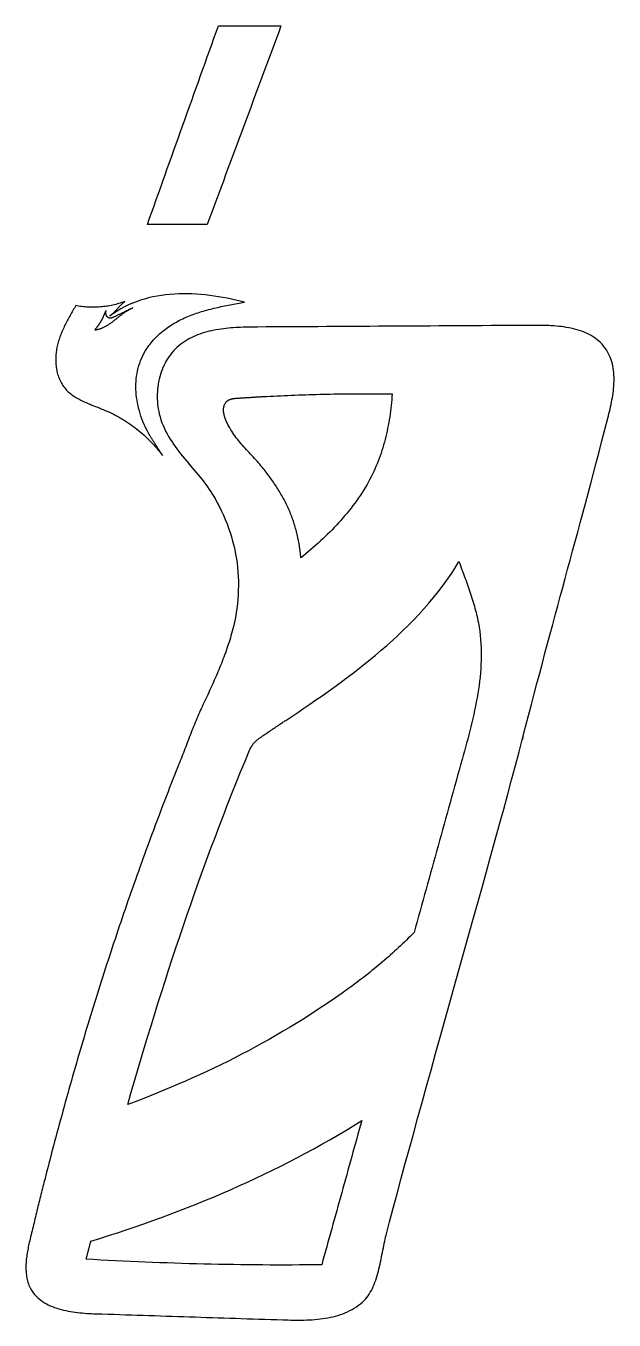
# Model space of a CAD drawing. Header units: metres. Extents: x 168 to 290, y -149 to -64.
# Drawn here: x 168.3 to 206, y -148.8 to -65.8 of the extents above; entities that cross this region are included whole.
import ezdxf

# ---------------------------------------------------------------- set-up
doc = ezdxf.new("R2010")
doc.units = ezdxf.units.M

msp = doc.modelspace()

# ---------------------------------------------------------------- linework, layer by layer
for points in [[(179.96027, -78.49743), (179.840382, -78.49743), (179.720494, -78.49743), (179.600606, -78.49743), (179.480718, -78.49743), (179.36083, -78.49743), (179.240942, -78.49743), (179.121054, -78.49743), (179.001166, -78.49743), (178.881278, -78.49743), (178.76139, -78.49743), (178.641502, -78.49743), (178.521614, -78.49743), (178.401726, -78.49743), (178.281838, -78.49743), (178.16195, -78.49743), (178.042062, -78.49743), (177.922174, -78.49743), (177.802286, -78.49743), (177.682398, -78.49743), (177.56251, -78.49743), (177.442622, -78.49743), (177.322734, -78.49743), (177.202846, -78.49743), (177.082958, -78.49743), (176.96307, -78.49743), (176.843182, -78.49743), (176.723294, -78.49743), (176.603406, -78.49743), (176.483518, -78.49743), (176.36363, -78.49743), (176.243742, -78.49743), (176.123854, -78.49743), (176.266094, -78.099412), (176.408334, -77.701394), (176.550574, -77.303376), (176.692814, -76.905358), (176.835054, -76.50734), (176.977294, -76.109322), (177.119534, -75.711304), (177.261774, -75.313286), (177.404014, -74.915268), (177.546254, -74.51725), (177.688494, -74.119232), (177.830734, -73.721214), (177.972974, -73.323196), (178.115214, -72.925178), (178.257454, -72.52716), (178.399694, -72.129142), (178.541934, -71.731124), (178.684174, -71.333106), (178.826414, -70.935088), (178.968654, -70.53707), (179.110894, -70.139052), (179.253134, -69.741034), (179.395374, -69.343016), (179.537614, -68.944998), (179.679854, -68.54698), (179.822094, -68.148962), (179.964334, -67.750944), (180.106574, -67.352926), (180.248814, -66.954908), (180.391054, -66.55689), (180.533294, -66.158872), (180.675534, -65.760854), (180.80101, -65.760854), (180.926486, -65.760854), (181.051962, -65.760854), (181.177438, -65.760854), (181.302914, -65.760854), (181.42839, -65.760854), (181.553866, -65.760854), (181.679342, -65.760854), (181.804818, -65.760854), (181.930294, -65.760854), (182.05577, -65.760854), (182.181246, -65.760854), (182.306722, -65.760854), (182.432198, -65.760854), (182.557674, -65.760854), (182.68315, -65.760854), (182.808626, -65.760854), (182.934102, -65.760854), (183.059578, -65.760854), (183.185054, -65.760854), (183.31053, -65.760854), (183.436006, -65.760854), (183.561482, -65.760854), (183.686958, -65.760854), (183.812434, -65.760854), (183.93791, -65.760854), (184.063386, -65.760854), (184.188862, -65.760854), (184.314338, -65.760854), (184.439814, -65.760854), (184.56529, -65.760854), (184.690766, -65.760854), (184.542938, -66.158872), (184.39511, -66.55689), (184.247282, -66.954908), (184.099454, -67.352926), (183.951626, -67.750944), (183.803798, -68.148962), (183.65597, -68.54698), (183.508142, -68.944998), (183.360314, -69.343016), (183.212486, -69.741034), (183.064658, -70.139052), (182.91683, -70.53707), (182.769002, -70.935088), (182.621174, -71.333106), (182.473346, -71.731124), (182.325518, -72.129142), (182.17769, -72.52716), (182.029862, -72.925178), (181.882034, -73.323196), (181.734206, -73.721214), (181.586378, -74.119232), (181.43855, -74.51725), (181.290722, -74.915268), (181.142894, -75.313286), (180.995066, -75.711304), (180.847238, -76.109322), (180.69941, -76.50734), (180.551582, -76.905358), (180.403754, -77.303376), (180.255926, -77.701394), (180.108098, -78.099412), (179.96027, -78.49743)], [(178.72583, -84.398612), (178.83378, -84.354162), (178.942238, -84.311236), (179.051204, -84.269834), (179.160678, -84.229702), (179.27066, -84.19084), (179.38115, -84.153502), (179.492148, -84.117434), (179.6034, -84.082382), (179.71516, -84.0486), (179.827174, -84.016088), (179.939442, -83.984592), (180.052218, -83.954112), (180.165248, -83.924648), (180.278532, -83.895946), (180.39207, -83.86826), (180.505862, -83.841336), (180.619908, -83.815174), (180.734208, -83.789774), (180.848762, -83.765136), (180.963316, -83.741006), (181.078124, -83.717638), (181.192932, -83.694778), (181.307994, -83.672426), (181.423056, -83.650582), (181.538372, -83.628992), (181.653688, -83.60791), (181.769004, -83.587082), (181.88432, -83.566508), (181.999636, -83.546188), (182.114952, -83.525868), (182.230268, -83.505802), (182.345584, -83.485736), (182.073804, -83.416394), (181.799738, -83.350862), (181.523386, -83.28914), (181.245256, -83.231736), (180.965348, -83.17865), (180.68417, -83.13039), (180.401976, -83.086956), (180.118766, -83.048856), (179.835048, -83.016344), (179.550822, -82.98942), (179.266596, -82.968592), (178.982624, -82.95386), (178.698906, -82.945732), (178.41595, -82.944208), (178.13401, -82.949796), (177.853086, -82.96275), (177.573686, -82.98307), (177.29581, -83.011264), (177.019966, -83.047332), (176.746408, -83.091782), (176.47539, -83.144868), (176.206912, -83.20659), (175.941482, -83.277456), (175.679354, -83.357466), (175.420528, -83.447128), (175.165512, -83.546696), (174.91456, -83.65617), (174.667926, -83.776058), (174.42561, -83.906614), (174.18812, -84.047838), (173.95571, -84.200238), (173.72838, -84.364068), (173.761146, -84.337398), (173.79315, -84.31022), (173.824646, -84.282788), (173.855634, -84.254848), (173.886114, -84.226654), (173.916086, -84.198206), (173.945804, -84.169504), (173.975014, -84.140548), (174.00397, -84.111338), (174.032672, -84.081874), (174.06112, -84.05241), (174.089314, -84.022692), (174.117254, -83.992974), (174.145194, -83.963002), (174.173134, -83.93303), (174.20082, -83.903058), (174.228506, -83.873086), (174.256446, -83.843114), (174.284386, -83.813142), (174.312326, -83.783424), (174.34052, -83.753706), (174.368968, -83.724242), (174.39767, -83.694778), (174.426626, -83.665568), (174.455836, -83.636612), (174.485554, -83.60791), (174.515526, -83.579462), (174.546006, -83.551268), (174.576994, -83.523328), (174.60849, -83.495896), (174.640494, -83.468718), (174.67326, -83.442048), (174.579534, -83.476084), (174.4853, -83.508342), (174.390558, -83.539076), (174.295308, -83.568032), (174.19955, -83.595464), (174.103284, -83.621118), (174.00651, -83.645248), (173.909482, -83.6676), (173.811946, -83.688428), (173.714156, -83.707478), (173.616112, -83.725004), (173.517814, -83.740752), (173.419262, -83.754722), (173.320456, -83.767168), (173.221396, -83.777836), (173.122082, -83.78698), (173.022768, -83.794346), (172.9232, -83.799934), (172.823632, -83.803998), (172.724064, -83.806284), (172.624496, -83.806792), (172.524928, -83.805776), (172.42536, -83.802982), (172.325792, -83.79841), (172.226478, -83.792314), (172.127164, -83.78444), (172.028104, -83.774788), (171.929044, -83.763612), (171.830238, -83.750658), (171.731686, -83.735926), (171.633388, -83.719416), (171.535344, -83.701382), (171.489624, -83.778852), (171.444158, -83.856576), (171.398692, -83.9343), (171.353226, -84.012278), (171.308014, -84.090256), (171.263056, -84.168488), (171.218352, -84.246974), (171.173902, -84.32546), (171.12996, -84.4042), (171.086272, -84.483194), (171.043092, -84.562442), (171.000674, -84.641944), (170.958764, -84.7217), (170.917362, -84.80171), (170.876722, -84.881974), (170.836844, -84.962492), (170.797728, -85.043518), (170.759628, -85.124798), (170.72229, -85.206332), (170.685968, -85.288374), (170.650662, -85.37067), (170.616372, -85.453474), (170.583352, -85.536532), (170.551348, -85.620098), (170.520614, -85.704172), (170.49115, -85.7885), (170.462956, -85.873336), (170.436286, -85.95868), (170.41114, -86.044532), (170.387264, -86.130892), (170.365166, -86.21776), (170.344592, -86.305136), (170.325796, -86.39302), (170.308778, -86.481666), (170.293792, -86.57082), (170.280838, -86.660482), (170.269916, -86.750652), (170.261026, -86.841076), (170.254168, -86.931754), (170.249596, -87.022432), (170.247056, -87.113364), (170.246802, -87.204042), (170.248834, -87.29472), (170.253152, -87.385144), (170.259756, -87.475314), (170.268646, -87.56523), (170.280076, -87.654638), (170.293792, -87.743538), (170.310048, -87.83193), (170.32859, -87.91956), (170.349672, -88.006428), (170.373294, -88.092534), (170.39971, -88.177624), (170.428666, -88.261698), (170.460162, -88.344502), (170.494452, -88.42629), (170.531536, -88.506808), (170.57116, -88.585802), (170.613578, -88.663526), (170.65879, -88.739726), (170.70705, -88.814148), (170.758104, -88.887046), (170.812206, -88.958166), (170.869102, -89.027254), (170.929046, -89.094564), (170.991022, -89.159334), (171.05503, -89.221564), (171.120816, -89.281254), (171.188634, -89.338658), (171.257976, -89.393776), (171.329096, -89.446862), (171.40174, -89.497916), (171.475908, -89.547192), (171.551346, -89.59469), (171.628054, -89.64041), (171.706032, -89.684606), (171.785026, -89.727278), (171.865036, -89.76868), (171.946062, -89.808812), (172.02785, -89.847674), (172.110654, -89.88552), (172.193966, -89.92235), (172.277786, -89.958418), (172.362114, -89.993724), (172.44695, -90.028522), (172.53204, -90.062812), (172.617384, -90.096594), (172.702982, -90.130122), (172.78858, -90.163396), (172.874178, -90.19667), (172.959776, -90.229944), (173.04512, -90.263218), (173.13021, -90.296746), (173.214792, -90.330528), (173.298866, -90.364818), (173.382432, -90.399616), (173.519592, -90.458798), (173.655736, -90.520266), (173.790864, -90.58402), (173.924722, -90.65006), (174.057564, -90.718386), (174.189136, -90.788998), (174.319692, -90.861642), (174.448978, -90.936572), (174.576994, -91.013534), (174.70374, -91.092782), (174.829216, -91.174062), (174.953168, -91.257374), (175.07585, -91.342718), (175.197008, -91.430094), (175.316896, -91.519502), (175.43526, -91.610688), (175.5521, -91.703906), (175.667416, -91.798902), (175.780954, -91.89593), (175.892968, -91.994736), (176.003458, -92.09532), (176.11217, -92.197682), (176.219104, -92.301822), (176.32426, -92.40774), (176.427638, -92.515436), (176.529238, -92.62491), (176.62906, -92.735908), (176.727104, -92.848684), (176.823116, -92.962984), (176.91735, -93.079062), (177.009552, -93.196664), (177.099722, -93.31579), (177.07483, -93.276674), (177.049938, -93.237558), (177.025046, -93.198442), (177.000154, -93.159326), (176.975262, -93.12021), (176.95037, -93.081094), (176.925478, -93.041978), (176.900586, -93.002862), (176.875694, -92.963746), (176.850802, -92.92463), (176.82591, -92.885514), (176.801018, -92.846398), (176.776126, -92.807282), (176.751234, -92.768166), (176.726342, -92.72905), (176.70145, -92.689934), (176.676558, -92.650818), (176.651666, -92.611702), (176.626774, -92.572586), (176.601882, -92.53347), (176.57699, -92.494354), (176.552098, -92.455238), (176.527206, -92.416122), (176.502314, -92.377006), (176.477422, -92.33789), (176.45253, -92.298774), (176.427638, -92.259658), (176.402746, -92.220542), (176.377854, -92.181426), (176.352962, -92.14231), (176.32807, -92.103194), (176.303178, -92.064078), (176.215294, -91.913456), (176.13122, -91.76004), (176.05121, -91.604084), (175.975264, -91.445842), (175.903382, -91.285314), (175.835818, -91.122754), (175.772572, -90.958416), (175.713644, -90.7923), (175.659288, -90.62466), (175.609758, -90.45575), (175.565054, -90.285824), (175.525176, -90.114882), (175.490124, -89.942924), (175.460152, -89.770458), (175.435514, -89.597484), (175.41621, -89.424256), (175.40224, -89.251028), (175.393858, -89.0778), (175.391064, -88.904826), (175.393858, -88.732106), (175.402494, -88.559894), (175.416972, -88.388444), (175.437546, -88.21801), (175.464216, -88.048592), (175.497236, -87.880444), (175.536606, -87.71382), (175.582326, -87.54872), (175.63465, -87.385398), (175.693578, -87.224108), (175.759364, -87.06485), (175.832008, -86.908132), (175.91151, -86.7537), (175.96866, -86.651846), (176.028604, -86.55177), (176.091088, -86.453726), (176.156112, -86.35746), (176.223676, -86.262972), (176.293526, -86.170262), (176.365662, -86.079584), (176.440084, -85.990684), (176.516792, -85.903562), (176.595532, -85.818218), (176.676558, -85.734652), (176.759362, -85.653118), (176.844198, -85.573362), (176.930812, -85.495384), (177.019204, -85.419184), (177.109374, -85.344762), (177.201068, -85.272118), (177.294286, -85.201252), (177.389028, -85.132164), (177.485294, -85.064854), (177.58283, -84.999322), (177.681636, -84.935568), (177.781712, -84.873592), (177.882804, -84.813394), (177.984912, -84.754974), (178.088036, -84.698332), (178.192176, -84.643468), (178.297078, -84.590382), (178.402742, -84.539074), (178.509168, -84.489544), (178.616102, -84.441792), (178.723544, -84.395564)], [(172.747432, -85.254846), (172.791628, -85.25002), (172.835316, -85.243924), (172.87875, -85.236558), (172.92193, -85.227922), (172.964856, -85.218016), (173.007528, -85.207094), (173.049692, -85.194902), (173.091602, -85.181694), (173.133258, -85.16747), (173.17466, -85.15223), (173.215554, -85.135974), (173.256194, -85.118956), (173.29658, -85.100922), (173.336712, -85.082126), (173.37659, -85.062568), (173.416214, -85.042248), (173.455584, -85.021166), (173.494446, -84.999322), (173.533054, -84.97697), (173.571408, -84.953856), (173.609508, -84.930234), (173.647354, -84.906104), (173.684946, -84.881466), (173.722284, -84.85632), (173.759368, -84.830666), (173.796198, -84.804758), (173.83252, -84.778596), (173.868588, -84.751926), (173.904402, -84.725002), (173.939962, -84.697824), (173.975268, -84.670646), (174.01032, -84.643214), (174.045372, -84.615782), (174.08017, -84.588096), (174.114968, -84.560156), (174.149766, -84.532216), (174.184564, -84.504276), (174.219362, -84.476336), (174.25416, -84.448396), (174.288958, -84.420456), (174.32401, -84.392516), (174.359062, -84.36483), (174.394114, -84.337144), (174.42942, -84.309712), (174.464726, -84.282534), (174.500286, -84.255356), (174.535846, -84.228686), (174.57166, -84.20227), (174.607728, -84.176108), (174.64405, -84.1502), (174.680626, -84.1248), (174.717202, -84.099908), (174.754286, -84.075524), (174.791624, -84.051648), (174.829216, -84.02828), (174.867062, -84.00542), (174.905162, -83.983068), (174.94377, -83.961478), (174.982632, -83.940396), (175.022002, -83.920076), (175.061626, -83.900518), (175.101758, -83.881722), (175.142398, -83.863688), (175.183292, -83.846416), (175.146208, -83.86445), (175.109124, -83.882484), (175.07204, -83.900518), (175.034956, -83.918552), (174.997872, -83.936586), (174.960788, -83.95462), (174.923704, -83.972654), (174.88662, -83.990688), (174.849536, -84.008722), (174.812452, -84.026756), (174.775368, -84.04479), (174.738284, -84.062824), (174.7012, -84.080858), (174.664116, -84.098892), (174.627032, -84.116926), (174.589948, -84.13496), (174.552864, -84.152994), (174.51578, -84.171028), (174.478696, -84.189062), (174.441612, -84.207096), (174.404528, -84.22513), (174.367444, -84.243164), (174.33036, -84.261198), (174.293276, -84.279232), (174.256192, -84.297266), (174.219108, -84.3153), (174.182024, -84.333334), (174.14494, -84.351368), (174.107856, -84.369402), (174.070772, -84.387436), (174.033688, -84.40547), (173.996604, -84.423504), (173.986952, -84.42833), (173.9773, -84.433156), (173.967394, -84.437728), (173.957488, -84.4423), (173.947582, -84.446872), (173.937676, -84.451444), (173.927516, -84.455762), (173.917356, -84.46008), (173.907196, -84.464398), (173.897036, -84.468462), (173.886876, -84.472272), (173.876716, -84.476082), (173.866302, -84.479638), (173.855888, -84.48294), (173.845474, -84.486242), (173.83506, -84.48929), (173.824646, -84.492084), (173.814232, -84.494624), (173.803818, -84.49691), (173.793404, -84.498688), (173.78299, -84.500212), (173.772576, -84.501482), (173.762162, -84.502498), (173.751748, -84.503006), (173.741334, -84.50326), (173.73092, -84.503006), (173.720506, -84.502498), (173.710092, -84.501482), (173.699678, -84.499958), (173.689264, -84.49818), (173.67885, -84.495894), (173.668436, -84.4931), (173.657514, -84.489544), (173.646846, -84.48548), (173.636432, -84.480908), (173.626526, -84.475828), (173.616874, -84.470494), (173.607476, -84.464652), (173.598332, -84.458302), (173.589442, -84.451698), (173.580806, -84.444586), (173.572424, -84.43722), (173.564296, -84.429346), (173.556422, -84.421218), (173.549056, -84.412836), (173.541944, -84.4042), (173.535086, -84.395056), (173.528482, -84.385658), (173.522132, -84.376006), (173.51629, -84.3661), (173.510702, -84.35594), (173.505368, -84.34578), (173.500288, -84.335366), (173.495716, -84.324698), (173.491398, -84.31403), (173.487334, -84.303108), (173.483524, -84.292186), (173.480222, -84.28101), (173.477174, -84.269834), (173.47438, -84.258658), (173.472094, -84.247228), (173.470062, -84.235798), (173.468284, -84.224368), (173.467014, -84.212938), (173.466506, -84.206842), (173.465998, -84.200492), (173.46549, -84.194142), (173.465236, -84.187792), (173.464982, -84.181442), (173.464728, -84.175092), (173.464728, -84.168742), (173.464728, -84.162392), (173.464728, -84.156042), (173.464728, -84.149692), (173.464982, -84.143342), (173.465236, -84.136992), (173.46549, -84.130642), (173.465744, -84.124292), (173.466252, -84.117942), (173.46676, -84.111592), (173.467268, -84.105242), (173.467776, -84.098892), (173.468538, -84.092542), (173.4693, -84.086192), (173.470062, -84.080096), (173.470824, -84.074), (173.471586, -84.067904), (173.472348, -84.061808), (173.473364, -84.055712), (173.47438, -84.049616), (173.475396, -84.04352), (173.476412, -84.037424), (173.477428, -84.031328), (173.478444, -84.025232), (173.47946, -84.019136), (173.480476, -84.01304), (173.469554, -84.031074), (173.458886, -84.049362), (173.448472, -84.067904), (173.438312, -84.086446), (173.428406, -84.105242), (173.418754, -84.124292), (173.409356, -84.143596), (173.400212, -84.1629), (173.391068, -84.182458), (173.382178, -84.202016), (173.373288, -84.221828), (173.364652, -84.24164), (173.356016, -84.261452), (173.347634, -84.281518), (173.339252, -84.301584), (173.33087, -84.32165), (173.322488, -84.341716), (173.314106, -84.361782), (173.305724, -84.381848), (173.297342, -84.401914), (173.288706, -84.42198), (173.28007, -84.442046), (173.271434, -84.461858), (173.262544, -84.48167), (173.253654, -84.501482), (173.24451, -84.52104), (173.235366, -84.540598), (173.225968, -84.559902), (173.216316, -84.579206), (173.20641, -84.598256), (173.19625, -84.617052), (173.185836, -84.635848), (173.174152, -84.656422), (173.162214, -84.676742), (173.150276, -84.697062), (173.138084, -84.717382), (173.125892, -84.737448), (173.113446, -84.757514), (173.101, -84.77758), (173.088554, -84.797646), (173.075854, -84.817458), (173.063154, -84.83727), (173.0502, -84.857082), (173.037246, -84.87664), (173.024038, -84.896198), (173.01083, -84.915756), (172.997368, -84.93506), (172.983906, -84.954364), (172.97019, -84.973668), (172.956474, -84.992718), (172.942504, -85.011768), (172.928534, -85.030818), (172.914564, -85.049614), (172.90034, -85.06841), (172.886116, -85.087206), (172.871638, -85.105748), (172.85716, -85.12429), (172.842428, -85.142832), (172.827696, -85.16112), (172.81271, -85.179408), (172.797724, -85.197696), (172.782484, -85.21573), (172.767244, -85.233764), (172.752004, -85.251544)], [(205.470506, -86.41842), (205.376018, -86.295992), (205.276196, -86.180676), (205.171294, -86.071964), (205.061566, -85.969856), (204.947012, -85.874352), (204.82814, -85.784944), (204.70495, -85.701378), (204.57795, -85.623654), (204.44714, -85.551518), (204.312774, -85.484716), (204.175106, -85.423248), (204.034136, -85.366606), (203.890372, -85.31479), (203.744068, -85.267546), (203.595224, -85.22462), (203.444094, -85.186012), (203.290932, -85.151214), (203.135992, -85.120226), (202.979528, -85.092794), (202.821794, -85.068664), (202.66279, -85.047836), (202.503024, -85.029802), (202.342496, -85.014562), (202.181714, -85.001862), (202.020678, -84.991448), (201.859642, -84.98332), (201.698606, -84.977224), (201.538078, -84.972652), (201.378312, -84.969604), (201.219308, -84.96808), (201.06132, -84.967572), (200.904856, -84.96808), (200.350882, -84.971382), (199.796908, -84.974684), (199.242934, -84.977986), (198.68896, -84.981288), (198.134986, -84.98459), (197.581012, -84.987892), (197.027038, -84.991194), (196.473064, -84.994496), (195.91909, -84.997798), (195.365116, -85.0011), (194.811142, -85.004402), (194.257168, -85.007704), (193.703194, -85.011006), (193.14922, -85.014308), (192.595246, -85.01761), (192.041272, -85.020912), (191.487298, -85.024214), (190.933324, -85.027516), (190.37935, -85.030818), (189.825376, -85.03412), (189.271402, -85.037422), (188.717428, -85.040724), (188.163454, -85.044026), (187.60948, -85.047328), (187.055506, -85.05063), (186.501532, -85.053932), (185.947558, -85.057234), (185.393584, -85.060536), (184.83961, -85.063838), (184.285636, -85.06714), (183.731662, -85.070442), (183.177688, -85.073744), (183.026812, -85.07476), (182.874666, -85.07603), (182.721758, -85.078062), (182.567834, -85.080602), (182.413148, -85.084158), (182.257954, -85.08873), (182.102252, -85.094318), (181.946042, -85.10143), (181.789578, -85.109812), (181.63286, -85.119972), (181.476142, -85.13191), (181.319678, -85.14588), (181.163468, -85.161882), (181.007512, -85.18017), (180.852064, -85.200998), (180.697124, -85.224366), (180.542946, -85.250528), (180.38953, -85.279484), (180.236876, -85.311488), (180.085492, -85.346794), (179.935124, -85.385402), (179.786026, -85.42782), (179.638452, -85.473794), (179.492402, -85.523578), (179.347876, -85.577426), (179.205128, -85.635592), (179.064412, -85.698076), (178.925728, -85.764878), (178.789076, -85.836506), (178.65471, -85.91296), (178.522884, -85.99424), (178.393344, -86.080854), (178.263296, -86.176104), (178.138836, -86.276688), (178.01971, -86.382352), (177.905918, -86.493096), (177.797714, -86.608412), (177.694844, -86.7283), (177.597562, -86.852252), (177.505614, -86.980268), (177.419, -87.112094), (177.33772, -87.247222), (177.261774, -87.385652), (177.191416, -87.52713), (177.126392, -87.671402), (177.066702, -87.818214), (177.012092, -87.967566), (176.962816, -88.11895), (176.918874, -88.272112), (176.880266, -88.427052), (176.846992, -88.583262), (176.818798, -88.740742), (176.795938, -88.898984), (176.778158, -89.057988), (176.765712, -89.2175), (176.758346, -89.377266), (176.756314, -89.536778), (176.759362, -89.696036), (176.76749, -89.854786), (176.780698, -90.013028), (176.79924, -90.170254), (176.822862, -90.32621), (176.851564, -90.480642), (176.885346, -90.63355), (176.936908, -90.830654), (176.995836, -91.022932), (177.061622, -91.210638), (177.134012, -91.394026), (177.212498, -91.57335), (177.296826, -91.748864), (177.386488, -91.920822), (177.48123, -92.089478), (177.580798, -92.255086), (177.684684, -92.4179), (177.79238, -92.578174), (177.903632, -92.736162), (178.018186, -92.892118), (178.135534, -93.046296), (178.255422, -93.19895), (178.377342, -93.350334), (178.50104, -93.500702), (178.626008, -93.650308), (178.751992, -93.799406), (178.878484, -93.948504), (179.00523, -94.097602), (179.131722, -94.246954), (179.257706, -94.396814), (179.382928, -94.54769), (179.50688, -94.699582), (179.629054, -94.852744), (179.749196, -95.00743), (179.867052, -95.164148), (179.982114, -95.322898), (180.093874, -95.484188), (180.202332, -95.648018), (180.306726, -95.814896), (180.461666, -96.077024), (180.608986, -96.341184), (180.748686, -96.607376), (180.880766, -96.8756), (181.005226, -97.145602), (181.122066, -97.417382), (181.231286, -97.69094), (181.332886, -97.966022), (181.426866, -98.242628), (181.513226, -98.520758), (181.591966, -98.800412), (181.663086, -99.081336), (181.726586, -99.36353), (181.782466, -99.646994), (181.830726, -99.931474), (181.871366, -100.21697), (181.904386, -100.503482), (181.929786, -100.790756), (181.947566, -101.079046), (181.957726, -101.368098), (181.960266, -101.657658), (181.955186, -101.94798), (181.942486, -102.23881), (181.922166, -102.529894), (181.894226, -102.821486), (181.858666, -103.113332), (181.815486, -103.405432), (181.764686, -103.697786), (181.706266, -103.99014), (181.640226, -104.282494), (181.566566, -104.574848), (181.485286, -104.866948), (181.443884, -105.006394), (181.401466, -105.145586), (181.357778, -105.28427), (181.313074, -105.4227), (181.267354, -105.560622), (181.220618, -105.69829), (181.172866, -105.83545), (181.124098, -105.972356), (181.074314, -106.109008), (181.023768, -106.245152), (180.972206, -106.381042), (180.919882, -106.516678), (180.866796, -106.65206), (180.812948, -106.786934), (180.758338, -106.921554), (180.702966, -107.05592), (180.646832, -107.190032), (180.59019, -107.32389), (180.532786, -107.457494), (180.474874, -107.590844), (180.416454, -107.72394), (180.357526, -107.856782), (180.29809, -107.989624), (180.238146, -108.122212), (180.177948, -108.254546), (180.117242, -108.386626), (180.056282, -108.518706), (179.995068, -108.650532), (179.9336, -108.782104), (179.871878, -108.913676), (179.809902, -109.044994), (179.747672, -109.176312), (179.689252, -109.300264), (179.631594, -109.424978), (179.574698, -109.5502), (179.51831, -109.675676), (179.462684, -109.80166), (179.407566, -109.928152), (179.352956, -110.054898), (179.298854, -110.182152), (179.24526, -110.30966), (179.192174, -110.437676), (179.139596, -110.565946), (179.087272, -110.69447), (179.035456, -110.823248), (178.983894, -110.952026), (178.932586, -111.081058), (178.881786, -111.210344), (178.830986, -111.33963), (178.78044, -111.46917), (178.730148, -111.59871), (178.68011, -111.72825), (178.630072, -111.85779), (178.580034, -111.98733), (178.53025, -112.11687), (178.480466, -112.24641), (178.430682, -112.37595), (178.380644, -112.505236), (178.330606, -112.634522), (178.280568, -112.763554), (178.230276, -112.892332), (178.179984, -113.02111), (178.129438, -113.149634), (178.078638, -113.277904), (177.97272, -113.54435), (177.86731, -113.810796), (177.762154, -114.077496), (177.657506, -114.34445), (177.553112, -114.611404), (177.449226, -114.878612), (177.345594, -115.14582), (177.24247, -115.413282), (177.1396, -115.680998), (177.037238, -115.948714), (176.93513, -116.216684), (176.83353, -116.484654), (176.732184, -116.752878), (176.631346, -117.021102), (176.530762, -117.28958), (176.430686, -117.558058), (176.330864, -117.82679), (176.23155, -118.095776), (176.13249, -118.364762), (176.033938, -118.634002), (175.93564, -118.903242), (175.83785, -119.172736), (175.740314, -119.44223), (175.643286, -119.711978), (175.546512, -119.981726), (175.450246, -120.251728), (175.354234, -120.521984), (175.25873, -120.79224), (175.16348, -121.06275), (175.068738, -121.33326), (174.97425, -121.604024), (174.88027, -121.874788), (174.786544, -122.14606), (174.693072, -122.417586), (174.600108, -122.689112), (174.507398, -122.960892), (174.415196, -123.232672), (174.323248, -123.504706), (174.231808, -123.77674), (174.140622, -124.049028), (174.049944, -124.321316), (173.95952, -124.593858), (173.86935, -124.8664), (173.779688, -125.139196), (173.69028, -125.411992), (173.60138, -125.685042), (173.512734, -125.958092), (173.424596, -126.231396), (173.336712, -126.5047), (173.249336, -126.778258), (173.162214, -127.051816), (173.0756, -127.325628), (172.98924, -127.59944), (172.903134, -127.873252), (172.817536, -128.147318), (172.732192, -128.421384), (172.647356, -128.695704), (172.562774, -128.970024), (172.4787, -129.244598), (172.39488, -129.519172), (172.311568, -129.794), (172.22851, -130.068828), (172.145706, -130.343656), (172.06341, -130.618738), (171.98086, -130.896106), (171.898564, -131.173728), (171.816522, -131.45135), (171.734988, -131.729226), (171.653708, -132.007102), (171.572936, -132.284978), (171.492418, -132.563108), (171.412408, -132.841238), (171.332652, -133.119622), (171.25315, -133.398006), (171.174156, -133.67639), (171.095416, -133.955028), (171.017184, -134.233666), (170.939206, -134.512558), (170.861482, -134.79145), (170.784266, -135.070342), (170.707304, -135.349488), (170.63085, -135.628634), (170.55465, -135.908034), (170.478704, -136.187434), (170.403266, -136.466834), (170.328082, -136.746488), (170.253152, -137.026142), (170.17873, -137.305796), (170.104562, -137.585704), (170.030648, -137.865612), (169.957242, -138.14552), (169.88409, -138.425682), (169.811446, -138.705844), (169.739056, -138.98626), (169.66692, -139.266676), (169.595292, -139.547092), (169.562526, -139.676124), (169.52976, -139.805156), (169.496994, -139.934188), (169.464482, -140.06322), (169.43197, -140.192252), (169.399458, -140.321284), (169.366946, -140.450316), (169.334688, -140.579348), (169.30243, -140.70838), (169.270172, -140.837412), (169.237914, -140.966444), (169.20591, -141.095476), (169.173906, -141.224508), (169.141902, -141.35354), (169.110152, -141.482572), (169.078402, -141.611858), (169.046652, -141.741144), (169.014902, -141.87043), (168.983406, -141.999716), (168.95191, -142.129002), (168.920414, -142.258288), (168.888918, -142.387574), (168.857676, -142.51686), (168.826434, -142.646146), (168.795192, -142.775432), (168.764204, -142.904718), (168.733216, -143.034004), (168.702228, -143.16329), (168.67124, -143.292576), (168.640506, -143.422116), (168.609772, -143.551656), (168.579038, -143.681196), (168.556686, -143.776954), (168.534588, -143.873474), (168.513252, -143.970756), (168.492424, -144.0688), (168.472358, -144.167352), (168.453308, -144.266412), (168.435274, -144.36598), (168.418256, -144.465802), (168.402508, -144.565878), (168.388284, -144.666208), (168.375584, -144.766538), (168.364408, -144.867122), (168.35501, -144.967706), (168.34739, -145.068036), (168.341802, -145.168366), (168.338246, -145.268442), (168.336976, -145.36801), (168.337992, -145.467324), (168.341294, -145.56613), (168.347136, -145.664428), (168.355772, -145.762218), (168.367202, -145.859246), (168.381426, -145.955512), (168.398698, -146.051016), (168.419272, -146.145504), (168.443148, -146.23923), (168.470326, -146.33194), (168.50106, -146.42338), (168.53535, -146.513804), (168.57345, -146.602958), (168.61536, -146.690588), (168.661334, -146.776948), (168.73347, -146.896582), (168.81221, -147.009866), (168.8973, -147.117054), (168.98874, -147.2184), (169.085768, -147.314158), (169.188384, -147.404328), (169.296334, -147.489164), (169.40911, -147.568666), (169.526458, -147.643342), (169.648124, -147.712938), (169.773854, -147.777962), (169.903394, -147.838414), (170.03649, -147.894548), (170.172634, -147.946364), (170.311572, -147.994116), (170.45305, -148.038058), (170.596814, -148.078444), (170.74261, -148.115274), (170.88993, -148.148548), (171.038774, -148.178774), (171.188634, -148.205952), (171.339256, -148.230336), (171.490132, -148.251926), (171.641262, -148.270976), (171.792392, -148.28774), (171.943014, -148.302218), (172.092874, -148.314664), (172.241718, -148.325332), (172.389292, -148.334222), (172.535088, -148.341588), (172.679106, -148.347684), (172.820838, -148.35251), (173.206156, -148.364702), (173.589442, -148.376894), (173.970696, -148.389086), (174.350172, -148.401278), (174.72787, -148.41347), (175.104044, -148.425662), (175.478948, -148.437854), (175.852582, -148.450046), (176.2252, -148.462238), (176.596802, -148.47443), (176.967388, -148.486622), (177.337466, -148.498814), (177.707036, -148.511006), (178.076098, -148.523198), (178.444906, -148.53539), (178.81346, -148.547582), (179.182014, -148.559774), (179.550822, -148.571966), (179.919884, -148.584158), (180.289454, -148.59635), (180.659532, -148.608542), (181.030118, -148.620734), (181.40172, -148.632926), (181.774338, -148.645118), (182.147972, -148.65731), (182.522876, -148.669502), (182.89905, -148.681694), (183.276748, -148.693886), (183.656224, -148.706078), (184.037478, -148.71827), (184.420764, -148.730462), (184.806082, -148.742654), (184.974484, -148.747734), (185.143902, -148.752306), (185.314082, -148.755862), (185.485024, -148.758402), (185.656474, -148.759926), (185.828178, -148.759926), (186.000136, -148.758402), (186.172094, -148.7551), (186.344052, -148.749766), (186.515756, -148.742146), (186.686952, -148.73224), (186.85764, -148.71954), (187.027566, -148.704046), (187.19673, -148.685504), (187.364878, -148.66366), (187.531756, -148.638514), (187.697364, -148.609812), (187.861448, -148.577046), (188.024008, -148.540216), (188.18479, -148.499322), (188.34354, -148.453856), (188.500258, -148.403818), (188.65469, -148.3487), (188.806836, -148.288502), (188.956442, -148.223224), (189.103254, -148.152358), (189.247272, -148.075904), (189.388242, -147.993608), (189.526164, -147.904962), (189.660784, -147.81022), (189.791848, -147.708874), (189.919356, -147.600924), (190.01486, -147.510754), (190.10503, -147.414488), (190.19012, -147.312634), (190.270384, -147.205192), (190.346076, -147.09267), (190.41745, -146.975576), (190.484506, -146.85391), (190.547752, -146.72818), (190.607188, -146.59864), (190.663068, -146.465544), (190.715646, -146.329146), (190.765176, -146.189954), (190.811658, -146.048222), (190.8556, -145.904204), (190.897002, -145.758408), (190.936118, -145.611088), (190.973202, -145.462498), (191.008508, -145.312892), (191.04229, -145.162778), (191.074548, -145.01241), (191.10579, -144.862042), (191.136016, -144.711928), (191.16548, -144.562576), (191.194436, -144.41424), (191.223138, -144.267174), (191.251586, -144.121886), (191.280288, -143.978376), (191.309244, -143.837152), (191.338708, -143.698722), (191.368934, -143.563086), (191.400176, -143.430752), (191.432688, -143.301974), (191.655954, -142.450312), (191.888872, -141.571218), (192.13068, -140.666216), (192.38087, -139.737338), (192.63868, -138.786362), (192.903602, -137.81532), (193.174874, -136.825736), (193.451988, -135.819642), (193.734182, -134.798816), (194.020948, -133.765036), (194.311524, -132.72008), (194.605402, -131.66598), (194.90182, -130.604514), (195.20027, -129.53746), (195.49999, -128.466596), (195.800218, -127.3937), (196.1007, -126.320804), (196.40042, -125.249432), (196.69887, -124.181616), (196.995542, -123.119134), (197.289674, -122.064018), (197.580758, -121.017792), (197.868032, -119.982488), (198.150734, -118.959884), (198.42861, -117.951758), (198.700644, -116.960142), (198.966328, -115.98656), (199.225154, -115.033044), (199.47636, -114.101372), (199.719184, -113.193322), (199.953118, -112.310672), (200.177654, -111.455454), (200.370186, -110.712504), (200.5584, -109.989112), (200.742804, -109.284008), (200.923398, -108.595922), (201.10069, -107.923584), (201.274934, -107.265724), (201.446384, -106.621072), (201.615294, -105.988104), (201.781918, -105.36555), (201.94651, -104.75214), (202.109578, -104.146604), (202.271122, -103.547672), (202.43165, -102.95382), (202.591416, -102.363778), (202.750674, -101.776276), (202.909678, -101.190044), (203.068682, -100.603812), (203.22794, -100.01631), (203.387706, -99.426014), (203.548234, -98.831654), (203.710032, -98.23196), (203.873354, -97.625662), (204.0382, -97.01149), (204.205078, -96.38792), (204.374242, -95.753936), (204.545946, -95.108014), (204.720444, -94.448884), (204.89799, -93.775022), (205.079092, -93.085412), (205.26375, -92.37853), (205.452472, -91.65336), (205.645258, -90.908378), (205.681326, -90.767154), (205.71714, -90.62466), (205.752192, -90.48115), (205.786228, -90.336624), (205.819248, -90.191082), (205.850998, -90.045032), (205.88097, -89.89822), (205.909164, -89.751154), (205.935326, -89.60358), (205.959456, -89.456006), (205.981046, -89.308178), (205.999842, -89.160604), (206.015844, -89.01303), (206.028544, -88.865964), (206.037942, -88.719406), (206.043784, -88.573356), (206.045816, -88.428068), (206.043784, -88.283542), (206.037688, -88.140032), (206.02702, -87.997538), (206.011526, -87.856314), (205.991206, -87.716614), (205.965806, -87.578438), (205.935072, -87.441786), (205.89875, -87.306912), (205.856586, -87.17407), (205.808326, -87.04326), (205.753716, -86.914482), (205.692756, -86.78799), (205.624938, -86.664038), (205.550262, -86.542626), (205.468474, -86.423754)], [(190.30442, -94.995492), (190.204852, -95.173038), (190.102236, -95.348552), (189.996826, -95.522288), (189.888368, -95.694246), (189.777116, -95.864426), (189.66307, -96.032828), (189.546484, -96.199452), (189.427104, -96.364552), (189.305184, -96.527874), (189.180978, -96.689418), (189.054232, -96.849438), (188.9252, -97.007934), (188.793882, -97.164652), (188.660532, -97.319846), (188.524896, -97.473516), (188.387228, -97.625662), (188.247782, -97.776284), (188.106304, -97.925382), (187.963048, -98.07321), (187.818014, -98.219514), (187.671456, -98.364548), (187.52312, -98.508058), (187.37326, -98.650298), (187.22213, -98.791268), (187.069476, -98.930714), (186.915552, -99.06889), (186.760358, -99.205796), (186.604148, -99.341686), (186.446668, -99.476306), (186.288172, -99.609656), (186.12866, -99.741736), (185.968386, -99.8728), (185.958734, -99.77247), (185.94832, -99.672394), (185.93689, -99.572318), (185.924698, -99.472496), (185.91149, -99.372674), (185.89752, -99.273106), (185.882534, -99.173792), (185.866532, -99.074478), (185.849768, -98.975418), (185.831988, -98.876612), (185.813192, -98.77806), (185.793634, -98.679508), (185.77306, -98.58121), (185.75147, -98.483166), (185.728864, -98.385376), (185.705496, -98.28784), (185.681112, -98.190558), (185.655712, -98.09353), (185.629296, -97.996756), (185.601864, -97.900236), (185.573416, -97.80397), (185.543952, -97.707958), (185.513472, -97.612454), (185.481976, -97.517204), (185.449464, -97.422208), (185.415682, -97.327466), (185.380884, -97.232978), (185.34507, -97.138998), (185.30824, -97.045272), (185.27014, -96.9518), (185.231024, -96.858836), (185.190892, -96.766126), (185.149998, -96.674432), (185.107834, -96.583246), (185.064908, -96.492568), (185.020966, -96.402398), (184.976008, -96.312736), (184.930288, -96.223582), (184.883552, -96.134936), (184.836054, -96.046798), (184.78754, -95.959168), (184.738264, -95.871792), (184.688226, -95.784924), (184.637172, -95.698564), (184.585356, -95.612712), (184.532778, -95.527368), (184.479692, -95.442278), (184.425844, -95.357696), (184.371234, -95.273622), (184.315862, -95.190056), (184.259982, -95.106744), (184.20334, -95.02394), (184.14619, -94.94139), (184.088278, -94.859348), (184.029858, -94.777814), (183.97093, -94.696534), (183.911494, -94.615762), (183.85155, -94.535244), (183.791098, -94.455234), (183.730138, -94.375478), (183.66867, -94.29623), (183.606694, -94.217236), (183.544464, -94.13875), (183.481726, -94.060518), (183.404256, -93.96603), (183.325262, -93.87205), (183.24449, -93.778324), (183.162448, -93.685106), (183.079136, -93.592142), (182.994808, -93.499178), (182.909718, -93.406468), (182.82412, -93.313758), (182.738014, -93.220794), (182.651908, -93.12783), (182.565802, -93.034612), (182.479696, -92.940886), (182.394098, -92.846906), (182.309008, -92.752418), (182.22468, -92.657422), (182.141368, -92.561664), (182.059072, -92.465144), (181.9783, -92.367862), (181.899052, -92.269564), (181.821328, -92.17025), (181.745636, -92.06992), (181.671976, -91.96832), (181.600602, -91.86545), (181.531768, -91.76131), (181.465728, -91.655646), (181.402482, -91.548458), (181.342538, -91.439746), (181.285896, -91.329256), (181.232556, -91.216988), (181.183026, -91.102942), (181.137306, -90.987118), (181.09565, -90.869262), (181.087268, -90.843862), (181.079394, -90.818462), (181.071774, -90.792808), (181.064408, -90.7669), (181.057296, -90.740992), (181.050692, -90.71483), (181.044342, -90.688668), (181.0385, -90.662252), (181.032912, -90.635836), (181.027832, -90.60942), (181.02326, -90.583004), (181.019196, -90.556588), (181.01564, -90.529918), (181.012592, -90.503248), (181.010052, -90.476578), (181.008274, -90.449908), (181.007004, -90.423492), (181.006242, -90.397076), (181.006242, -90.37066), (181.007004, -90.344244), (181.008274, -90.318082), (181.010306, -90.29192), (181.0131, -90.266012), (181.016656, -90.240104), (181.021228, -90.21445), (181.026562, -90.188796), (181.032658, -90.163396), (181.039516, -90.13825), (181.04739, -90.113358), (181.056026, -90.08872), (181.065678, -90.064336), (181.076346, -90.040206), (181.092094, -90.007948), (181.108858, -89.977468), (181.126638, -89.948766), (181.145434, -89.921842), (181.164992, -89.896696), (181.185312, -89.873074), (181.206648, -89.850976), (181.228746, -89.830402), (181.251606, -89.811098), (181.275228, -89.793318), (181.299612, -89.776808), (181.324504, -89.761568), (181.350158, -89.747344), (181.37632, -89.73439), (181.403244, -89.722452), (181.430676, -89.71153), (181.458616, -89.701624), (181.487064, -89.692734), (181.515766, -89.684606), (181.544976, -89.67724), (181.574694, -89.670636), (181.604666, -89.664794), (181.634892, -89.659714), (181.665626, -89.655142), (181.696614, -89.651078), (181.727602, -89.647522), (181.758844, -89.644474), (181.79034, -89.64168), (181.82209, -89.63914), (181.85384, -89.636854), (181.88559, -89.634822), (181.91734, -89.633044), (181.967886, -89.63025), (182.018432, -89.627202), (182.068978, -89.624154), (182.119524, -89.621106), (182.17007, -89.618058), (182.220616, -89.61501), (182.271162, -89.611962), (182.321708, -89.608914), (182.372254, -89.605866), (182.4228, -89.602564), (182.473346, -89.599262), (182.523892, -89.59596), (182.574438, -89.592658), (182.624984, -89.589356), (182.67553, -89.586054), (182.726076, -89.582752), (182.776622, -89.57945), (182.827168, -89.576148), (182.877714, -89.572846), (182.92826, -89.569544), (182.978806, -89.566242), (183.029352, -89.563194), (183.079898, -89.560146), (183.130444, -89.557098), (183.18099, -89.55405), (183.231536, -89.551002), (183.282082, -89.547954), (183.332628, -89.544906), (183.383174, -89.541858), (183.43372, -89.539064), (183.484266, -89.53627), (183.534812, -89.533476), (183.761888, -89.52103), (183.989218, -89.509092), (184.216548, -89.497662), (184.443878, -89.486486), (184.671208, -89.475818), (184.898538, -89.465658), (185.125868, -89.455752), (185.353198, -89.446354), (185.580528, -89.437464), (185.807858, -89.428828), (186.035188, -89.4207), (186.262518, -89.41308), (186.489848, -89.405714), (186.717178, -89.398856), (186.944508, -89.392506), (187.171838, -89.38641), (187.399168, -89.380822), (187.626752, -89.375742), (187.854336, -89.370916), (188.08192, -89.366598), (188.309504, -89.362788), (188.537088, -89.359232), (188.764672, -89.356184), (188.992256, -89.353644), (189.21984, -89.351358), (189.447424, -89.34958), (189.675008, -89.34831), (189.902592, -89.347294), (190.130176, -89.346786), (190.35776, -89.346786), (190.585344, -89.34704), (190.812928, -89.347802), (190.84417, -89.348056), (190.875412, -89.34831), (190.906654, -89.348564), (190.937896, -89.348818), (190.969138, -89.349072), (191.00038, -89.349326), (191.031622, -89.349834), (191.062864, -89.350342), (191.094106, -89.35085), (191.125348, -89.351358), (191.15659, -89.351866), (191.187832, -89.352374), (191.219074, -89.352882), (191.250316, -89.35339), (191.281558, -89.353898), (191.3128, -89.354406), (191.344042, -89.354914), (191.375284, -89.355422), (191.406526, -89.35593), (191.437768, -89.356438), (191.46901, -89.356946), (191.500252, -89.357454), (191.531494, -89.357962), (191.562736, -89.35847), (191.593978, -89.358978), (191.62522, -89.359486), (191.656462, -89.359994), (191.687704, -89.360502), (191.718946, -89.36101), (191.750188, -89.361518), (191.78143, -89.362026), (191.812672, -89.362534), (191.80048, -89.547446), (191.786256, -89.732358), (191.77, -89.917016), (191.751712, -90.10142), (191.731392, -90.28557), (191.70904, -90.469466), (191.684402, -90.652854), (191.657732, -90.835988), (191.628776, -91.018614), (191.597788, -91.200732), (191.564514, -91.382342), (191.528954, -91.563444), (191.491108, -91.743784), (191.450976, -91.923616), (191.408558, -92.102686), (191.363854, -92.280994), (191.31661, -92.45854), (191.26708, -92.63507), (191.21501, -92.810838), (191.1604, -92.98559), (191.103504, -93.159326), (191.044068, -93.332046), (190.982092, -93.50375), (190.917576, -93.674184), (190.850266, -93.843602), (190.780416, -94.01175), (190.708026, -94.178628), (190.632842, -94.344236), (190.555118, -94.508574), (190.4746, -94.671388), (190.391288, -94.832932), (190.305182, -94.992952)], [(193.220086, -123.900946), (193.098166, -124.024898), (192.975484, -124.148088), (192.85204, -124.270516), (192.727834, -124.392182), (192.60312, -124.513086), (192.477644, -124.633228), (192.351406, -124.752608), (192.224406, -124.87148), (192.096898, -124.98959), (191.968628, -125.106938), (191.83985, -125.223524), (191.71031, -125.339348), (191.580262, -125.45441), (191.449706, -125.56871), (191.318642, -125.682248), (191.186816, -125.795024), (191.054482, -125.907038), (190.92164, -126.01829), (190.78829, -126.129034), (190.654432, -126.239016), (190.520066, -126.348236), (190.385446, -126.456694), (190.250318, -126.56439), (190.114682, -126.671324), (189.978792, -126.777496), (189.842394, -126.882906), (189.705742, -126.987554), (189.568582, -127.09144), (189.431168, -127.194564), (189.293246, -127.296926), (189.15507, -127.398526), (189.01664, -127.499364), (188.60389, -127.795528), (188.189108, -128.08712), (187.77204, -128.37414), (187.35294, -128.656588), (186.931808, -128.934718), (186.50839, -129.208276), (186.08294, -129.477516), (185.655458, -129.742438), (185.226198, -130.003042), (184.794906, -130.259582), (184.361582, -130.511804), (183.92648, -130.759962), (183.489346, -131.004056), (183.050434, -131.244086), (182.609744, -131.480306), (182.167276, -131.712462), (181.72303, -131.940808), (181.277006, -132.165344), (180.829204, -132.38607), (180.379878, -132.60324), (179.928774, -132.8166), (179.476146, -133.026404), (179.021994, -133.232652), (178.566318, -133.435344), (178.108864, -133.634734), (177.65014, -133.830568), (177.189892, -134.0231), (176.72812, -134.21233), (176.264824, -134.398258), (175.800258, -134.580884), (175.334422, -134.760462), (174.867062, -134.936992), (175.074326, -134.214362), (175.283368, -133.49224), (175.494442, -132.77088), (175.707548, -132.050028), (175.922686, -131.329938), (176.139856, -130.610356), (176.359058, -129.891536), (176.580546, -129.173478), (176.80432, -128.456182), (177.03038, -127.739648), (177.258726, -127.023876), (177.489358, -126.308866), (177.72253, -125.594618), (177.957988, -124.881386), (178.195986, -124.168916), (178.436778, -123.457462), (178.68011, -122.74677), (178.925982, -122.037094), (179.174648, -121.328434), (179.426108, -120.62079), (179.680362, -119.914162), (179.93741, -119.20855), (180.197506, -118.503954), (180.46065, -117.800628), (180.726588, -117.098318), (180.995828, -116.397278), (181.268116, -115.697254), (181.543452, -114.9985), (181.82209, -114.301016), (182.10403, -113.604802), (182.389272, -112.909858), (182.677816, -112.216184), (182.677816, -112.21593), (182.677816, -112.215676), (182.677816, -112.215422), (182.677816, -112.215168), (182.677816, -112.214914), (182.677816, -112.21466), (182.677816, -112.214406), (182.677816, -112.214152), (182.677816, -112.213898), (182.677816, -112.213644), (182.677816, -112.21339), (182.677816, -112.213136), (182.677816, -112.212882), (182.677816, -112.212628), (182.677816, -112.212374), (182.677816, -112.21212), (182.677816, -112.211866), (182.677816, -112.211612), (182.677816, -112.211358), (182.677816, -112.211104), (182.677816, -112.21085), (182.677816, -112.210596), (182.677816, -112.210342), (182.677816, -112.210088), (182.677816, -112.209834), (182.677816, -112.20958), (182.677816, -112.209326), (182.677816, -112.209072), (182.677816, -112.208818), (182.677816, -112.208564), (182.677816, -112.20831), (182.677816, -112.208056), (182.690262, -112.179354), (182.703216, -112.150906), (182.716678, -112.122712), (182.730648, -112.094772), (182.744872, -112.067086), (182.759604, -112.039654), (182.774844, -112.012476), (182.790592, -111.985552), (182.806848, -111.959136), (182.823612, -111.932974), (182.840884, -111.907066), (182.85841, -111.881412), (182.876444, -111.856266), (182.894986, -111.831374), (182.914036, -111.806736), (182.93334, -111.782606), (182.953152, -111.75873), (182.973472, -111.735108), (182.994046, -111.711994), (183.015128, -111.689134), (183.036718, -111.666782), (183.058562, -111.644684), (183.080914, -111.623094), (183.10352, -111.601758), (183.126634, -111.58093), (183.150002, -111.560356), (183.173878, -111.54029), (183.198008, -111.520732), (183.222646, -111.501428), (183.247538, -111.482632), (183.272684, -111.464344), (183.298338, -111.44631), (183.352186, -111.40948), (183.40578, -111.37265), (183.459374, -111.33582), (183.512968, -111.29899), (183.566562, -111.26216), (183.620156, -111.225584), (183.673496, -111.189008), (183.726836, -111.152432), (183.780176, -111.115856), (183.833516, -111.079534), (183.886602, -111.043212), (183.939688, -111.00689), (183.992774, -110.970568), (184.04586, -110.9345), (184.098946, -110.898432), (184.151778, -110.862364), (184.20461, -110.82655), (184.257442, -110.790736), (184.310274, -110.754922), (184.363106, -110.719362), (184.415684, -110.683802), (184.468262, -110.648242), (184.52084, -110.612936), (184.573418, -110.57763), (184.625742, -110.542324), (184.678066, -110.507272), (184.73039, -110.47222), (184.782714, -110.437422), (184.834784, -110.402624), (184.886854, -110.367826), (184.938924, -110.333282), (184.990994, -110.298738), (185.377328, -110.042198), (185.764932, -109.782864), (186.153552, -109.52099), (186.54268, -109.256322), (186.932062, -108.988606), (187.32119, -108.717842), (187.70981, -108.443776), (188.097414, -108.166154), (188.483748, -107.884976), (188.868304, -107.600242), (189.250574, -107.311698), (189.630558, -107.01909), (190.007494, -106.722418), (190.381128, -106.421428), (190.751206, -106.11612), (191.116966, -105.80624), (191.478408, -105.491788), (191.835024, -105.17251), (192.186306, -104.848152), (192.532, -104.518714), (192.871598, -104.184196), (193.204846, -103.844344), (193.531236, -103.498904), (193.850514, -103.147876), (194.162172, -102.791006), (194.465702, -102.42804), (194.76085, -102.058978), (195.047362, -101.68382), (195.32473, -101.302312), (195.592446, -100.9142), (195.850256, -100.519484), (196.097652, -100.118164), (196.145912, -100.24745), (196.194172, -100.376736), (196.242432, -100.506022), (196.290946, -100.635308), (196.339206, -100.764594), (196.387466, -100.89388), (196.435472, -101.023166), (196.483224, -101.152452), (196.530722, -101.281992), (196.577712, -101.411532), (196.624448, -101.541072), (196.670676, -101.670866), (196.716142, -101.800914), (196.7611, -101.930962), (196.805296, -102.061264), (196.84873, -102.19182), (196.891402, -102.322376), (196.933058, -102.453186), (196.973952, -102.58425), (197.01383, -102.715568), (197.052692, -102.84714), (197.090284, -102.978966), (197.126606, -103.111046), (197.161658, -103.24338), (197.19544, -103.376222), (197.227952, -103.509318), (197.25894, -103.642668), (197.288404, -103.776526), (197.316344, -103.910638), (197.342506, -104.045258), (197.367144, -104.180386), (197.390004, -104.315768), (197.429374, -104.58196), (197.461632, -104.848406), (197.487286, -105.115106), (197.506336, -105.381806), (197.519036, -105.64876), (197.52564, -105.915714), (197.526402, -106.182922), (197.521576, -106.45013), (197.511162, -106.717338), (197.495668, -106.984546), (197.475094, -107.2515), (197.449948, -107.518454), (197.42023, -107.785408), (197.386194, -108.052108), (197.348094, -108.318808), (197.306184, -108.585254), (197.260718, -108.851446), (197.21195, -109.117384), (197.15988, -109.383068), (197.105016, -109.648498), (197.047358, -109.913674), (196.98716, -110.178596), (196.92493, -110.44301), (196.860668, -110.70717), (196.794628, -110.970822), (196.727064, -111.23422), (196.657976, -111.49711), (196.587872, -111.759492), (196.517006, -112.021366), (196.445378, -112.282732), (196.373496, -112.543336), (196.30136, -112.803432), (196.205094, -113.150142), (196.108828, -113.496852), (196.012562, -113.843562), (195.916296, -114.190272), (195.82003, -114.536982), (195.723764, -114.883692), (195.627498, -115.230402), (195.531232, -115.577112), (195.434966, -115.923822), (195.3387, -116.270532), (195.242434, -116.617242), (195.146168, -116.963952), (195.049902, -117.310662), (194.953636, -117.657372), (194.85737, -118.004082), (194.761104, -118.350792), (194.664838, -118.697502), (194.568572, -119.044212), (194.472306, -119.390922), (194.37604, -119.737632), (194.279774, -120.084342), (194.183508, -120.431052), (194.087242, -120.777762), (193.990976, -121.124472), (193.89471, -121.471182), (193.798444, -121.817892), (193.702178, -122.164602), (193.605912, -122.511312), (193.509646, -122.858022), (193.41338, -123.204732), (193.317114, -123.551442), (193.220848, -123.898152)], [(200.205848, -111.346234), (200.205086, -111.349536), (200.204324, -111.352838), (200.203562, -111.35614), (200.2028, -111.359442), (200.202038, -111.362744), (200.201276, -111.366046), (200.200514, -111.369348), (200.199752, -111.37265), (200.198736, -111.375952), (200.197974, -111.379254), (200.196958, -111.382556), (200.196196, -111.385858), (200.19518, -111.38916), (200.194164, -111.392462), (200.193148, -111.395764), (200.192386, -111.399066), (200.19137, -111.402368), (200.190354, -111.40567), (200.189338, -111.408972), (200.188322, -111.412274), (200.18756, -111.415576), (200.186544, -111.418878), (200.185528, -111.42218), (200.184766, -111.425482), (200.184004, -111.428784), (200.182988, -111.432086), (200.182226, -111.435388), (200.181464, -111.43869), (200.180702, -111.441992), (200.17994, -111.445294), (200.179178, -111.448596), (200.178416, -111.451898), (200.177908, -111.454184), (200.1774, -111.45647), (200.176892, -111.458756), (200.176384, -111.461042), (200.175876, -111.463328), (200.175368, -111.465614), (200.17486, -111.4679), (200.174352, -111.470186), (200.173844, -111.472472), (200.173336, -111.474758), (200.172828, -111.477044), (200.17232, -111.47933), (200.171812, -111.481616), (200.171304, -111.483902), (200.170796, -111.486188), (200.170288, -111.488474), (200.16978, -111.49076), (200.169272, -111.493046), (200.168764, -111.495332), (200.168256, -111.497618), (200.167748, -111.499904), (200.16724, -111.50219), (200.166732, -111.504476), (200.166224, -111.506762), (200.165716, -111.509048), (200.165208, -111.511334), (200.1647, -111.51362), (200.164192, -111.515906), (200.163684, -111.518192), (200.163176, -111.520478), (200.162668, -111.522764), (200.16216, -111.52505), (200.163684, -111.519462), (200.165208, -111.513874), (200.166732, -111.508286), (200.168256, -111.502698), (200.16978, -111.49711), (200.171304, -111.491522), (200.172828, -111.485934), (200.174352, -111.480346), (200.175876, -111.474758), (200.1774, -111.46917), (200.178924, -111.463582), (200.180448, -111.457994), (200.181972, -111.452406), (200.183496, -111.446818), (200.18502, -111.44123), (200.186544, -111.435642), (200.188068, -111.430054), (200.189592, -111.424466), (200.191116, -111.418878), (200.19264, -111.41329), (200.194164, -111.407702), (200.195688, -111.402114), (200.197212, -111.396526), (200.198736, -111.390938), (200.20026, -111.38535), (200.201784, -111.379762), (200.203308, -111.374174), (200.204832, -111.368586), (200.206356, -111.362998), (200.20788, -111.35741), (200.209404, -111.351822), (200.210928, -111.346234)], [(189.86754, -135.964168), (189.787276, -136.25322), (189.707012, -136.542272), (189.626748, -136.831324), (189.546484, -137.120376), (189.46622, -137.409428), (189.385956, -137.69848), (189.305692, -137.987532), (189.225428, -138.276584), (189.145164, -138.565636), (189.0649, -138.854688), (188.984636, -139.14374), (188.904372, -139.432792), (188.824108, -139.721844), (188.743844, -140.010896), (188.66358, -140.299948), (188.583316, -140.589), (188.503052, -140.878052), (188.422788, -141.167104), (188.342524, -141.456156), (188.26226, -141.745208), (188.181996, -142.03426), (188.101732, -142.323312), (188.021468, -142.612364), (187.941204, -142.901416), (187.86094, -143.190468), (187.780676, -143.47952), (187.700412, -143.768572), (187.620148, -144.057624), (187.539884, -144.346676), (187.45962, -144.635728), (187.379356, -144.92478), (187.299092, -145.213832), (186.82716, -145.218658), (186.355228, -145.222468), (185.883296, -145.225262), (185.411364, -145.22704), (184.939432, -145.227802), (184.4675, -145.227548), (183.995568, -145.226278), (183.523636, -145.223738), (183.051704, -145.220182), (182.579772, -145.21561), (182.10784, -145.210022), (181.635908, -145.203418), (181.163976, -145.195798), (180.692044, -145.187162), (180.220112, -145.17751), (179.74818, -145.166588), (179.276248, -145.15465), (178.804316, -145.141696), (178.332638, -145.127726), (177.86096, -145.11274), (177.389282, -145.096738), (176.917604, -145.07972), (176.445926, -145.061686), (175.974248, -145.042382), (175.50257, -145.022062), (175.031146, -145.000726), (174.559722, -144.978374), (174.088298, -144.955006), (173.616874, -144.930622), (173.14545, -144.905222), (172.67428, -144.878806), (172.20311, -144.85112), (172.212254, -144.815052), (172.221398, -144.778984), (172.230542, -144.742916), (172.239686, -144.706848), (172.24883, -144.67078), (172.257974, -144.634712), (172.267118, -144.598644), (172.276262, -144.562576), (172.28566, -144.526508), (172.294804, -144.49044), (172.304202, -144.454372), (172.3136, -144.418304), (172.322998, -144.382236), (172.332396, -144.346168), (172.341794, -144.3101), (172.351192, -144.274032), (172.36059, -144.237964), (172.369988, -144.201896), (172.379386, -144.165828), (172.388784, -144.12976), (172.398182, -144.093692), (172.40758, -144.057624), (172.416978, -144.021556), (172.426376, -143.985488), (172.435774, -143.94942), (172.445172, -143.913352), (172.45457, -143.877284), (172.463968, -143.841216), (172.473366, -143.805148), (172.482764, -143.76908), (172.492162, -143.733012), (172.50156, -143.696944), (173.072044, -143.519398), (173.641258, -143.338296), (174.209202, -143.153638), (174.775622, -142.96517), (175.340772, -142.773146), (175.904398, -142.577312), (176.4665, -142.377668), (177.027078, -142.17396), (177.586132, -141.966442), (178.143408, -141.75486), (178.698906, -141.539214), (179.252626, -141.31925), (179.804568, -141.095222), (180.354478, -140.866876), (180.90261, -140.634212), (181.44871, -140.39723), (181.992778, -140.15593), (182.53456, -139.910058), (183.07431, -139.659614), (183.611774, -139.404598), (184.146952, -139.14501), (184.679844, -138.880596), (185.21045, -138.61161), (185.738516, -138.337798), (186.264296, -138.058906), (186.787536, -137.775188), (187.308236, -137.48639), (187.826142, -137.192766), (188.341508, -136.894062), (188.85408, -136.590024), (189.363858, -136.280906), (189.870842, -135.966454)]]:
    msp.add_lwpolyline(points)

doc.saveas('drawing.dxf')
